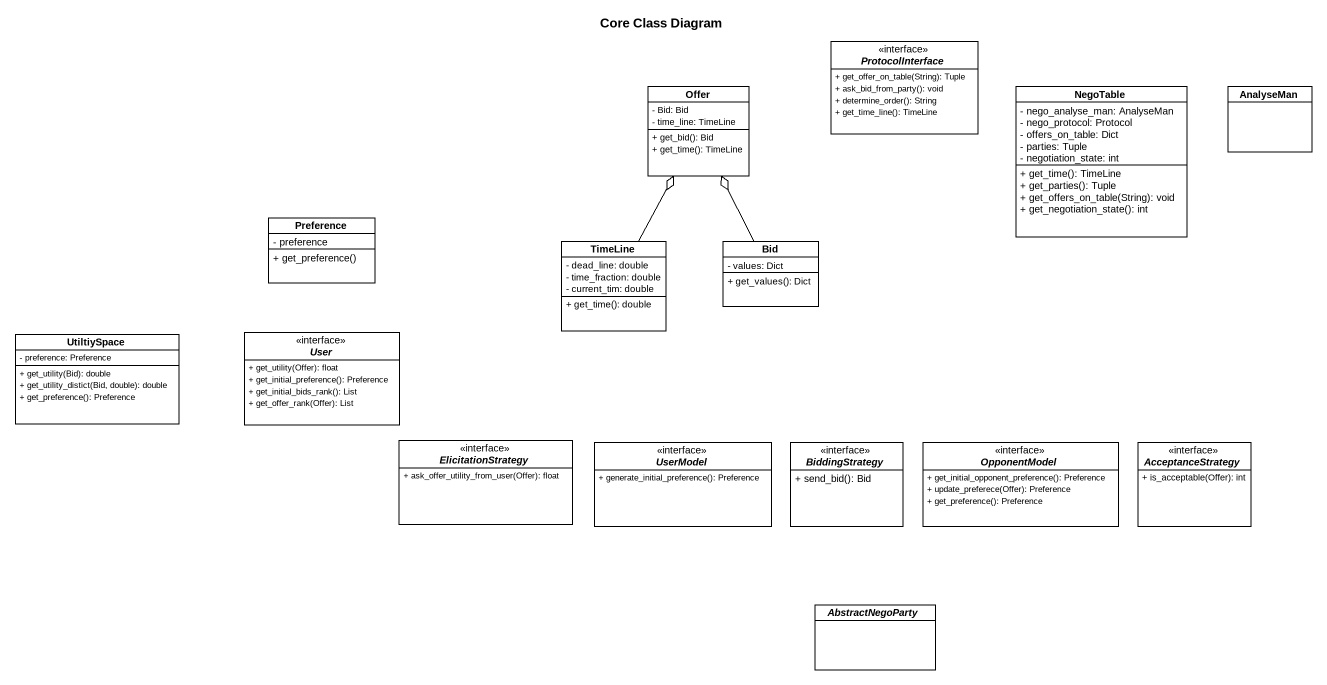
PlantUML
@startuml
title Core Class Diagram
hide circle
hide empty members
skinparam classAttributeIconSize 0
interface ProtocolInterface {
  + get_offer_on_table(String): Tuple
  + ask_bid_from_party(): void
  + determine_order(): String
  + get_time_line(): TimeLine
}
class Offer {
  - Bid: Bid
  - time_line: TimeLine
  + get_bid(): Bid
  + get_time(): TimeLine
}
class NegoTable {
  - nego_analyse_man: AnalyseMan
  - nego_protocol: Protocol
  - offers_on_table: Dict
  - parties: Tuple
  - negotiation_state: int
  + get_time(): TimeLine
  + get_parties(): Tuple
  + get_offers_on_table(String): void
  + get_negotiation_state(): int
}
class AnalyseMan
class Preference {
  - preference
  + get_preference()
}
class TimeLine {
  - dead_line: double
  - time_fraction: double
  - current_tim: double
  + get_time(): double
}
class Bid {
  - values: Dict
  + get_values(): Dict
}
class UtiltiySpace {
  - preference: Preference
  + get_utility(Bid): double
  + get_utility_distict(Bid, double): double
  + get_preference(): Preference
}
interface User {
  + get_utility(Offer): float
  + get_initial_preference(): Preference
  + get_initial_bids_rank(): List
  + get_offer_rank(Offer): List
}
interface ElicitationStrategy {
  + ask_offer_utility_from_user(Offer): float
}
interface UserModel {
  + generate_initial_preference(): Preference
}
interface BiddingStrategy {
  + send_bid(): Bid
}
interface OpponentModel {
  + get_initial_opponent_preference(): Preference
  + update_preferece(Offer): Preference
  + get_preference(): Preference
}
interface AcceptanceStrategy {
  + is_acceptable(Offer): int
}
abstract class AbstractNegoParty
TimeLine -up-o Offer
Bid -up-o Offer
@enduml
